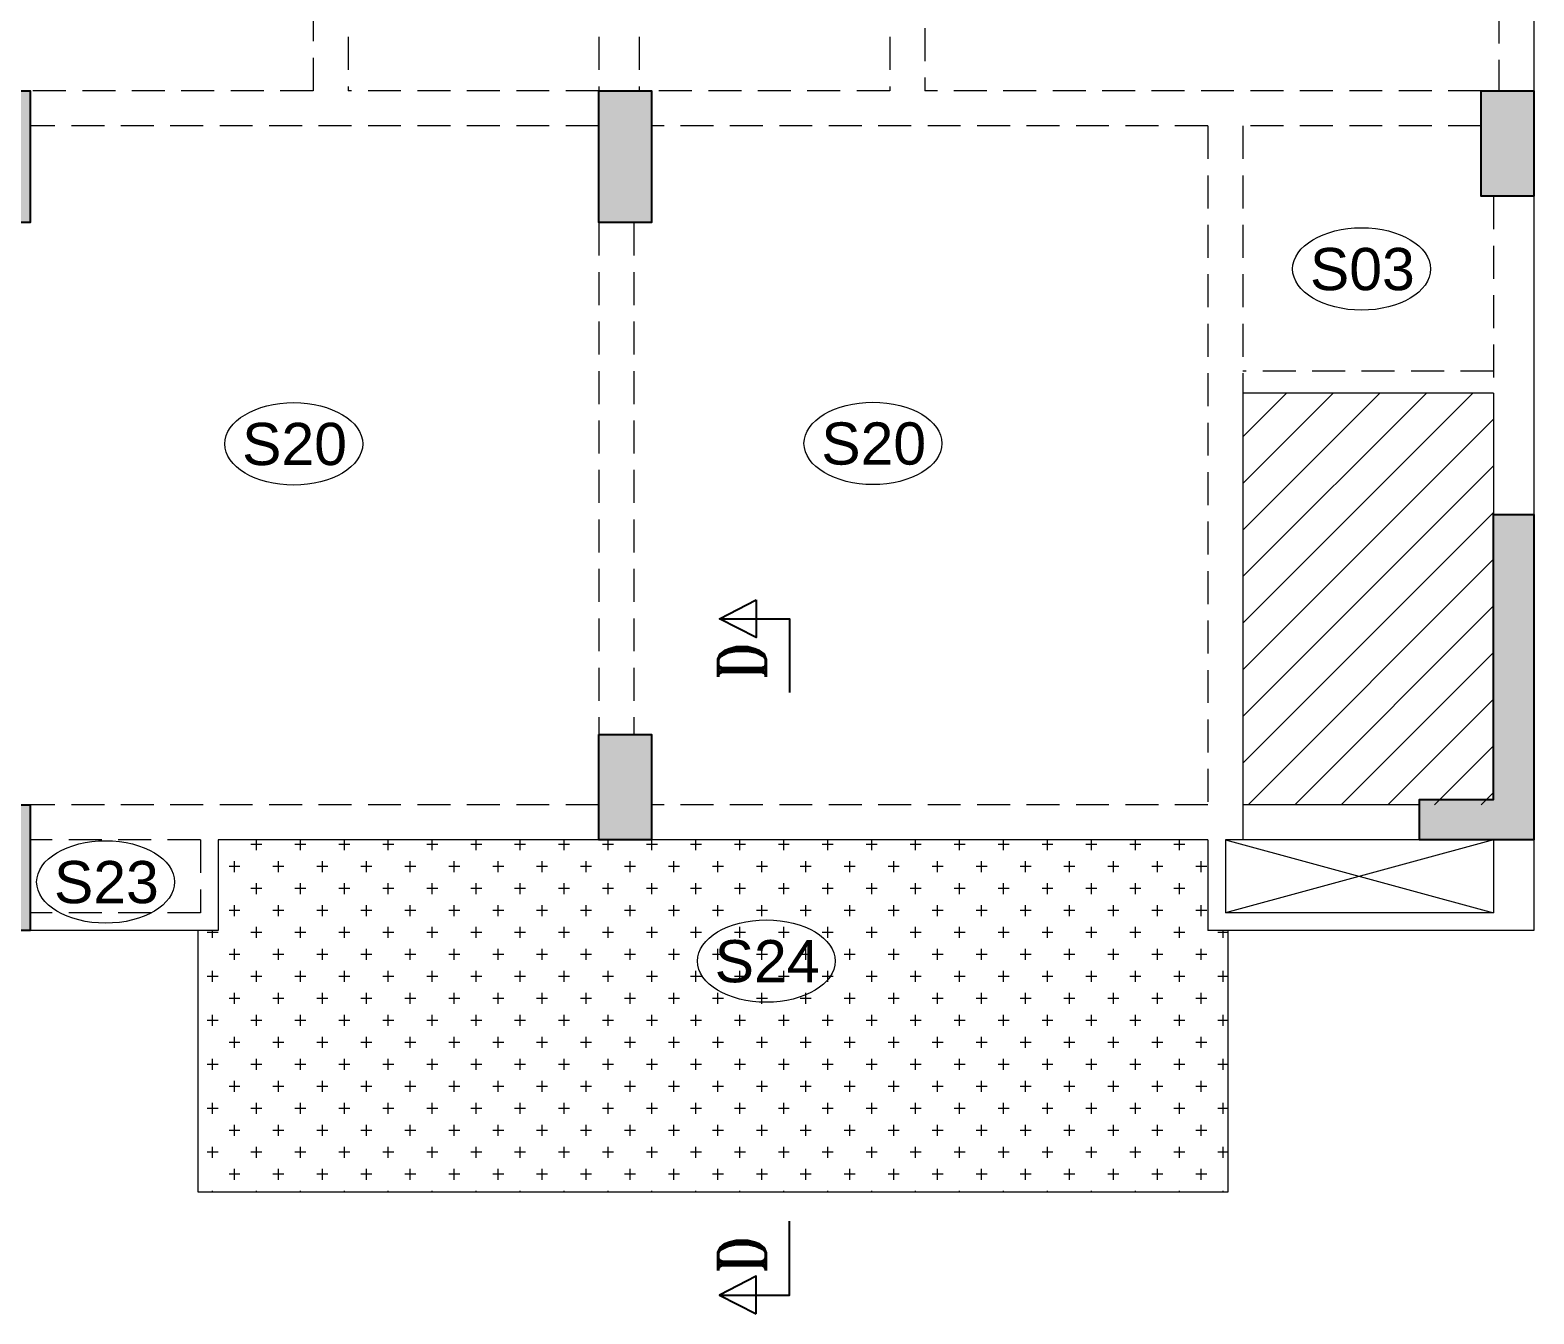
# Model space of a CAD drawing. Header units: millimetres. Extents: x 1255966 to 1543449, y 318653 to 465396.
# Drawn here: x 1274197 to 1282752, y 333398 to 340698 of the extents above; entities that cross this region are included whole.
import ezdxf

# ---------------------------------------------------------------- set-up
doc = ezdxf.new("R2010")
doc.units = ezdxf.units.MM
doc.header["$LTSCALE"] = 500
doc.header["$MEASUREMENT"] = 0
doc.linetypes.add('HIDDEN', pattern=[0.375, 0.25, -0.125])
for name, color, linetype, lineweight in [('CALL', 1, 'Continuous', 18), ('CUT OUT', 1, 'Continuous', 13), ('HATCH', 1, 'Continuous', 5), ('TEXT 01', 3, 'Continuous', 15), ('TOWER AREA BEAM..', 3, 'Continuous', 20), ('TOWER COL HATCH', 253, 'Continuous', 20)]:
    doc.layers.add(name, color=color, linetype=linetype, lineweight=lineweight)
for name, color, linetype in [('S-COLUMN-HATCH', 253, 'Continuous'), ('S-FRAMING PLAN', 4, 'Continuous'), ('sec', 31, 'Continuous'), ('TEXT-20', 3, 'Continuous'), ('TOWER AREA COLUMN.', 6, 'Continuous')]:
    doc.layers.add(name, color=color, linetype=linetype)
doc.styles.add('ABHI', font='arial.ttf')
doc.styles.add('RT', font='romant.shx', dxfattribs={"height": 8})

# ---------------------------------------------------------------- blocks, each defined once
blk = doc.blocks.new('A$Ca8bcdc7a')
at = {"layer": 'HATCH', "ltscale": 10}
h = blk.add_hatch(dxfattribs=at)
h.set_pattern_fill('ANSI31', color=1, scale=1500)
h.set_pattern_definition([(45, (-1381890.62, -304839.69), (-132.582521, 132.582521), [])])
h.paths.add_polyline_path([(7910, -18894.8), (6485, -18894.8), (6485, -21234.8), (7910, -21234.8)])
h = blk.add_hatch(dxfattribs=at)
h.set_pattern_fill('CROSS', color=1, scale=500, angle=90)
h.set_pattern_definition([(90, (-1381890.62, -304839.69), (-125, 125), [62.5, -187.5]), (180, (-1381859.37, -304808.44), (-125, -125), [62.5, -187.5])])
h.paths.add_polyline_path([(6400, -23434.8), (6400, -21949.8), (6285, -21949.8), (6285, -21434.8), (3120, -21434.8), (2820, -21434.8), (655, -21434.8), (655, -21949.8), (540, -21949.8), (540, -23434.8)])
at = {"layer": 'CUT OUT', "color": 1, "ltscale": 10}
for p, q in [((6385, -21434.8), (7910, -21849.8)), ((7910, -21434.8), (6385, -21849.8))]:
    blk.add_line(p, q, dxfattribs=at)
at = {"layer": 'S-FRAMING PLAN', "color": 3, "linetype": 'ByBlock', "lineweight": 20, "ltscale": 10}
for p, q in [((8140, -13624.8), (8140, -17174.8)), ((8140, -17774.8), (8140, -19584.8)), ((7910, -18894.8), (6485, -18894.8)), ((6485, -18894.8), (6485, -21434.8)), ((7910, -18894.8), (7910, -19584.8)), ((7490, -21234.8), (6485, -21234.8)), ((655, -21434.8), (655, -21949.8)), ((2820, -21434.8), (655, -21434.8)), ((6285, -21434.8), (3120, -21434.8)), ((6285, -21434.8), (6285, -21949.8)), ((6385, -21434.8), (6385, -21849.8)), ((7490, -21434.8), (6385, -21434.8)), ((7910, -21434.8), (7910, -21849.8)), ((8140, -21434.8), (8140, -21949.8)), ((7910, -21849.8), (6385, -21849.8)), ((655, -21949.8), (-415, -21949.8)), ((8140, -21949.8), (6285, -21949.8))]:
    blk.add_line(p, q, dxfattribs=at)
blk.add_lwpolyline([(540, -21949.8), (540, -23434.8), (6400, -23434.8), (6400, -21949.8)], dxfattribs=at)
at = {"layer": 'TOWER AREA BEAM..', "color": 3, "linetype": 'HIDDEN', "ltscale": 1.5}
for p, q in [((7940, -13624.8), (7940, -17174.8)), ((4675, -13724.8), (4675, -17174.8)), ((1195.1, -14174.8), (1195.1, -17174.8)), ((1395.1, -16024.8), (1395.1, -17174.8)), ((2820, -16024.8), (2820, -17174.8)), ((3050, -16024.8), (3050, -17174.8)), ((4475, -16024.8), (4475, -17174.8)), ((1195.1, -17174.8), (-415, -17174.8)), ((2820, -17174.8), (1395.1, -17174.8)), ((4475, -17174.8), (3120, -17174.8)), ((7840, -17174.8), (4675, -17174.8)), ((2820, -17374.8), (-415, -17374.8)), ((6285, -17374.8), (3120, -17374.8)), ((6285, -17374.8), (6285, -21234.8)), ((6485, -17374.8), (6485, -18894.8)), ((7840, -17374.8), (6485, -17374.8)), ((7910, -17774.8), (7910, -18894.8)), ((2820, -17924.8), (2820, -20834.8)), ((3020, -17924.8), (3020, -20834.8)), ((7910, -18769.8), (6485, -18769.8)), ((2820, -21234.8), (-415, -21234.8)), ((6285, -21234.8), (3120, -21234.8)), ((555, -21434.8), (-415, -21434.8)), ((555, -21434.8), (555, -21849.8)), ((555, -21849.8), (-415, -21849.8))]:
    blk.add_line(p, q, dxfattribs=at)
blk = doc.blocks.new('3tgra')
at = {"layer": 'TOWER COL HATCH'}
h = blk.add_hatch(color=253, dxfattribs=at)
h.dxf.hatch_style = 1
h.paths.add_polyline_path([(1381175.6, 68966.8), (1381475.6, 68966.8), (1381475.6, 68216.8), (1381175.6, 68216.8)])
h = blk.add_hatch(color=253, dxfattribs=at)
h.dxf.hatch_style = 1
h.paths.add_polyline_path([(1384710.6, 68966.8), (1385010.6, 68966.8), (1385010.6, 68216.8), (1384710.6, 68216.8)])
h = blk.add_hatch(color=253, dxfattribs=at)
h.dxf.hatch_style = 1
h.paths.add_polyline_path([(1389730.6, 68966.8), (1390030.6, 68966.8), (1390030.6, 68366.8), (1389730.6, 68366.8)])
h = blk.add_hatch(color=253, dxfattribs=at)
h.dxf.hatch_style = 1
h.paths.add_polyline_path([(1390030.6, 66556.8), (1390030.6, 64706.8), (1389380.6, 64706.8), (1389380.6, 64936.8), (1389800.6, 64936.8), (1389800.6, 66556.8)])
h = blk.add_hatch(color=253, dxfattribs=at)
h.dxf.hatch_style = 1
h.paths.add_polyline_path([(1384710.6, 65306.8), (1385010.6, 65306.8), (1385010.6, 64706.8), (1384710.6, 64706.8)])
h = blk.add_hatch(color=253, dxfattribs=at)
h.dxf.hatch_style = 1
h.paths.add_polyline_path([(1381175.6, 64906.8), (1381475.6, 64906.8), (1381475.6, 64191.8), (1381175.6, 64191.8)])
at = {"layer": 'TOWER AREA COLUMN.', "color": 4}
for points in [[(1381175.6, 68966.8), (1381475.6, 68966.8), (1381475.6, 68216.8), (1381175.6, 68216.8)], [(1384710.6, 68966.8), (1385010.6, 68966.8), (1385010.6, 68216.8), (1384710.6, 68216.8)], [(1389730.6, 68966.8), (1390030.6, 68966.8), (1390030.6, 68366.8), (1389730.6, 68366.8)], [(1384710.6, 65306.8), (1385010.6, 65306.8), (1385010.6, 64706.8), (1384710.6, 64706.8)], [(1381175.6, 64906.8), (1381475.6, 64906.8), (1381475.6, 64191.8), (1381175.6, 64191.8)]]:
    blk.add_lwpolyline(points, close=True, dxfattribs=at)
blk.add_lwpolyline([(1390030.6, 66556.8), (1390030.6, 64706.8), (1389380.6, 64706.8), (1389380.6, 64936.8), (1389800.6, 64936.8), (1389800.6, 66556.8), (1390030.6, 66556.8)], dxfattribs=at)

msp = doc.modelspace()

# ---------------------------------------------------------------- linework, layer by layer
at = {"layer": 'CALL', "color": 200, "linetype": 'Continuous', "ltscale": 10}
for centre in [(1281771.2, 339339.5), (1275696.6, 338344.9), (1278991.4, 338347.7), (1274626.2, 335853.9), (1278385.1, 335404.2, 0)]:
    msp.add_ellipse(centre, major_axis=(392.2, 0), ratio=0.597584, dxfattribs=at)
at = {"layer": 'sec', "color": 4}
for points in [[(1278326.6, 337458.2), (1278326.6, 337243.9), (1278117.9, 337351), (1278326.6, 337458.2)], [(1278117.9, 337351), (1278516.8, 337351), (1278516.8, 336931)], [(1278117.9, 333505.1), (1278516.8, 333505.1), (1278516.8, 333925.1)], [(1278326.6, 333398), (1278326.6, 333612.3), (1278117.9, 333505.1), (1278326.6, 333398)]]:
    msp.add_lwpolyline(points, dxfattribs=at)

# ---------------------------------------------------------------- block references
at = {"layer": 'CUT OUT', "color": 4}
msp.add_blockref('3tgra', (-107279, 271386.2), dxfattribs=at)
at = {"layer": 'S-COLUMN-HATCH', "color": 4, "ltscale": 10}
msp.add_blockref('A$Ca8bcdc7a', (1274611.6, 357527.7), dxfattribs=at)

# ---------------------------------------------------------------- texts
at = {"layer": 'TEXT 01', "color": 2, "linetype": 'Continuous', "style": 'ABHI'}
for s, p in [('S03', (1281477.4, 339218.9, 0)), ('S20', (1275402.8, 338224.4, 0)), ('S20', (1278697.6, 338227.1, 0)), ('S23', (1274332.5, 335733.3, 0)), ('S24', (1278091.3, 335283.6, 0))]:
    msp.add_text(s, height=240, dxfattribs=at).set_placement(p)
at = {"layer": 'TEXT-20', "color": 4, "lineweight": 20, "ltscale": 0.2, "style": 'RT', "width": 0.85}
for p in [(1278382.8, 336999.8), (1278382.8, 333625.3)]:
    msp.add_text('D', height=272.2, rotation=90, dxfattribs=at).set_placement(p)

doc.saveas('drawing.dxf')
